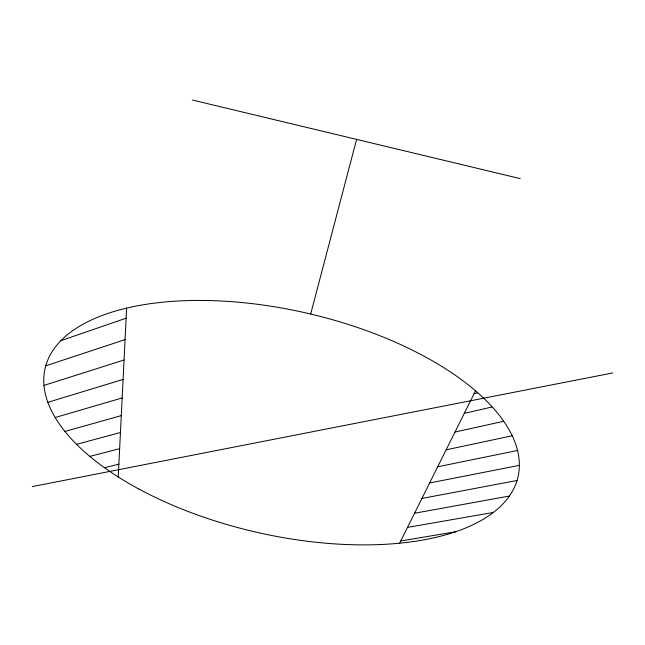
<?xml version="1.0" encoding="UTF-8"?>
<svg xmlns="http://www.w3.org/2000/svg" width="645" height="645" viewBox="0 0 645 645"><rect width="100%" height="100%" fill="white"/><g stroke="black" fill="none" stroke-linecap="round" stroke-linejoin="round"><path stroke-width="0.97" d="M118.237 476.961L126.63 308.076M310.664 314.091L356.604 139.393M399.578 543.324L475.454 390.935M60.824 340.681L126.122 318.203M45.747 365.82L125.057 339.633M43.981 385.396L124.05 360.015M47.875 402.319L123.082 379.429M55.204 417.517L122.163 397.941M64.96 431.441L121.284 415.614M76.61 444.341L120.446 432.513M89.849 456.394L119.639 448.67M104.522 467.722L118.874 464.15M474.059 393.74L477.679 392.87M464.279 413.372L492.079 406.971M454.983 432.045L503.576 421.298M446.13 449.831L512.098 435.802M437.689 466.787L517.451 450.492M32.25 486.604L612.75 372.939M429.626 482.976L519.314 465.368M421.927 498.44L517.056 480.493M414.566 513.235L509.461 496.029M407.511 527.392L493.602 512.404M400.755 540.97L456.144 531.706M192.452 100.04L520.241 178.617M138.425 488.781A242.601 112.407 12.9 0 0 517.54 478.792A242.601 112.407 12.9 0 0 188.63 300.578A242.601 112.407 12.9 0 0 138.425 488.781"/></g></svg>
